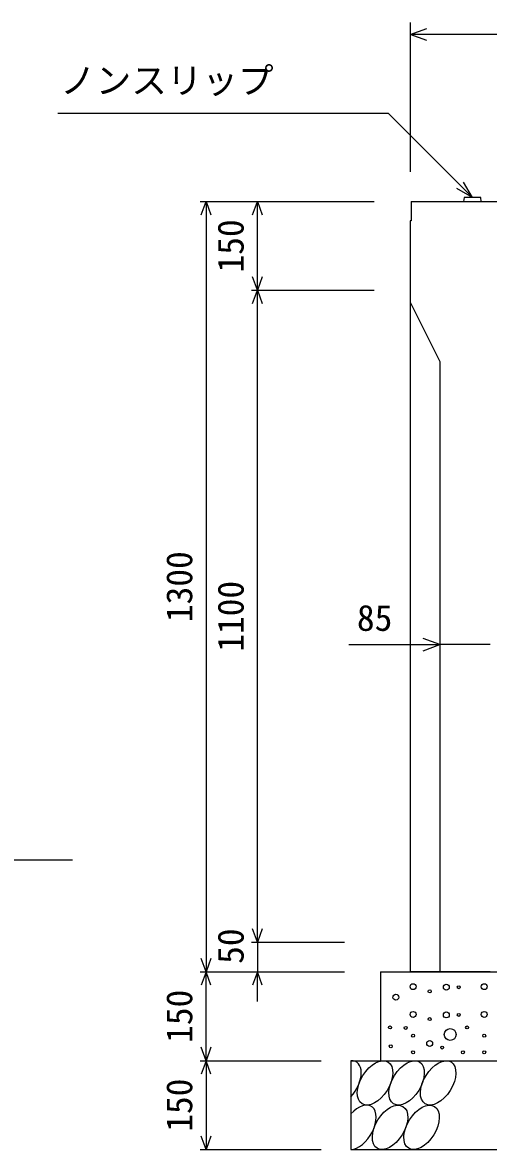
# Model space of a CAD drawing. Units: millimetres, scale not verified. Extents: x -16800 to 16800, y -5940 to 5940.
# Drawn here: x 13262 to 14047, y 1985 to 3891 of the extents above; entities that cross this region are included whole.
import ezdxf
from ezdxf.enums import TextEntityAlignment as Align

# ---------------------------------------------------------------- set-up
doc = ezdxf.new("R2010")
doc.units = ezdxf.units.MM
doc.header["$LTSCALE"] = 20
for name, color, linetype, lineweight in [('0-0_DIM', 7, 'Continuous', 25), ('0-2_HATCH', 6, 'Continuous', 25), ('0-5_OUTLINE', 3, 'Continuous', 25)]:
    doc.layers.add(name, color=color, linetype=linetype, lineweight=lineweight)
doc.styles.add('ＭＳ ゴシック', font='')
doc.styles.get('ＭＳ ゴシック').set_extended_font_data('MS Gothic')

msp = doc.modelspace()

# ---------------------------------------------------------------- linework, layer by layer
at = {"layer": '0-0_DIM'}
for p, q in [((13915, 3891.4), (13915, 3639.66)), ((14885, 3871.4), (13915, 3871.4)), ((13320.9, 3738.37), (13877.79, 3738.37)), ((14020, 3596.16), (13877.79, 3738.37)), ((14020, 3596.16), (13994.02, 3611.16)), ((14020, 3596.16), (14005, 3622.14)), ((13560.8, 3589.66), (13854.13, 3589.66)), ((13570.8, 3589.66), (13570.8, 2289.66)), ((13657.46, 3439.66), (13657.46, 3589.66)), ((13647.46, 3439.66), (13854.13, 3439.66)), ((13657.46, 2339.66), (13657.46, 3439.66)), ((13811.78, 2841.71), (13965, 2841.71)), ((14050, 2841.71), (13965, 2841.71)), ((12698.65, 2478.32), (13345.53, 2478.32)), ((13647.46, 2339.66), (13804.13, 2339.66)), ((13657.46, 2339.66), (13657.46, 2289.66)), ((13560.8, 2289.66), (13804.13, 2289.66)), ((13570.8, 2139.66), (13570.8, 2289.66)), ((13657.46, 2239.66), (13657.46, 2289.66)), ((13560.8, 2139.66), (13765, 2139.66)), ((13570.8, 2139.66), (13570.8, 1989.66)), ((13560.8, 1989.66), (13765, 1989.66))]:
    msp.add_line(p, q, dxfattribs=at)
for points in [[(13943.23, 3861.14), (13915.04, 3871.4), (13943.23, 3881.66)], [(13562.59, 3567.11), (13570.8, 3589.66), (13579.01, 3567.11)], [(13649.26, 3567.11), (13657.46, 3589.66), (13665.67, 3567.11)], [(13665.67, 3462.21), (13657.46, 3439.66), (13649.26, 3462.21)], [(13649.26, 3417.11), (13657.46, 3439.66), (13665.67, 3417.11)], [(13936.81, 2831.45), (13965, 2841.71), (13936.81, 2851.97)], [(13665.67, 2362.21), (13657.46, 2339.66), (13649.26, 2362.21)], [(13579.01, 2312.21), (13570.8, 2289.66), (13562.59, 2312.21)], [(13579.01, 2267.11), (13570.8, 2289.66), (13562.59, 2267.11)], [(13665.67, 2267.11), (13657.46, 2289.66), (13649.26, 2267.11)], [(13579.01, 2162.21), (13570.8, 2139.66), (13562.59, 2162.21)], [(13579.01, 2117.11), (13570.8, 2139.66), (13562.59, 2117.11)], [(13579.01, 2012.21), (13570.8, 1989.66), (13562.59, 2012.21)]]:
    msp.add_lwpolyline(points, dxfattribs=at)
at = {"layer": '0-2_HATCH'}
msp.add_lwpolyline([(14035, 3589.66), (14034, 3596.16), (14006, 3596.16), (14005, 3589.66)], dxfattribs=at)
for centre, radius in [((13919.97, 2264.51), 5), ((14039.97, 2264.51), 5), ((13890.94, 2246.74), 5), ((13948.01, 2256.64), 2.5), ((13976.04, 2263.64), 5), ((13997.07, 2263.64), 2.5), ((13919.97, 2217.71), 5), ((13948.01, 2209.84), 2.5), ((13976.04, 2216.84), 5), ((13997.07, 2216.84), 2.5), ((14039.97, 2217.71), 5), ((13881.09, 2195.83), 2.5), ((13907.55, 2194.92), 2.5), ((13982.58, 2183.83), 10), ((14011.09, 2195.83), 2.5), ((13919.97, 2181.82), 2.5), ((13948.01, 2168.69), 5), ((14039.97, 2181.82), 2.5), ((13882.36, 2163.88), 2.5), ((13919.97, 2153.81), 2.5), ((13969.03, 2161.69), 2.5), ((14004.08, 2153.81), 2.5), ((14039.97, 2153.81), 2.5)]:
    msp.add_circle(centre, radius, dxfattribs=at)
for centre, start_param, end_param in [((13802.64, 2102.14), 4.385593, 6.6745444), ((13827.96, 2027.15), 3.5111464, 7.548991)]:
    msp.add_ellipse(centre, major_axis=(21.81, 35.31), ratio=0.5792, start_param=start_param, end_param=end_param, dxfattribs=at)
for centre in [(13855.84, 2102.14), (13909.05, 2102.14), (13962.26, 2102.14), (13881.16, 2027.15), (13934.37, 2027.15)]:
    msp.add_ellipse(centre, major_axis=(21.81, 35.31), ratio=0.5792, dxfattribs=at)
at = {"layer": '0-5_OUTLINE'}
for p, q in [((13917, 3589.66), (14400, 3589.66)), ((13917, 3589.66), (13917, 3556.66)), ((13915, 3556.66), (13915, 2289.66)), ((13917, 3556.66), (13915, 3556.66)), ((13915, 3419.66), (13965, 3319.66)), ((13965, 3319.66), (13965, 2289.66)), ((13865, 2289.66), (13865, 2139.66)), ((13865, 2289.66), (14935, 2289.66)), ((14050, 2289.66), (13915, 2289.66)), ((13815, 2139.66), (13815, 1989.66)), ((13815, 2139.66), (14985, 2139.66)), ((13815, 1989.66), (14985, 1989.66))]:
    msp.add_line(p, q, dxfattribs=at)

# ---------------------------------------------------------------- texts
at = {"layer": '0-0_DIM', "style": 'ＭＳ ゴシック'}
for s, p in [('ノンスリップ', (13324.75, 3758.55)), ('85', (13825.22, 2851.71))]:
    msp.add_text(s, height=43.99, dxfattribs=at).set_placement(p, align=Align.BOTTOM_LEFT)
for s, p in [('150', (13647.46, 3469.66)), ('1300', (13560.8, 2879.66)), ('1100', (13647.46, 2829.66)), ('50', (13647.46, 2302.99)), ('150', (13560.8, 2169.66)), ('150', (13560.8, 2019.66))]:
    msp.add_text(s, height=43.99, rotation=90, dxfattribs=at).set_placement(p, align=Align.BOTTOM_LEFT)

doc.saveas('drawing.dxf')
